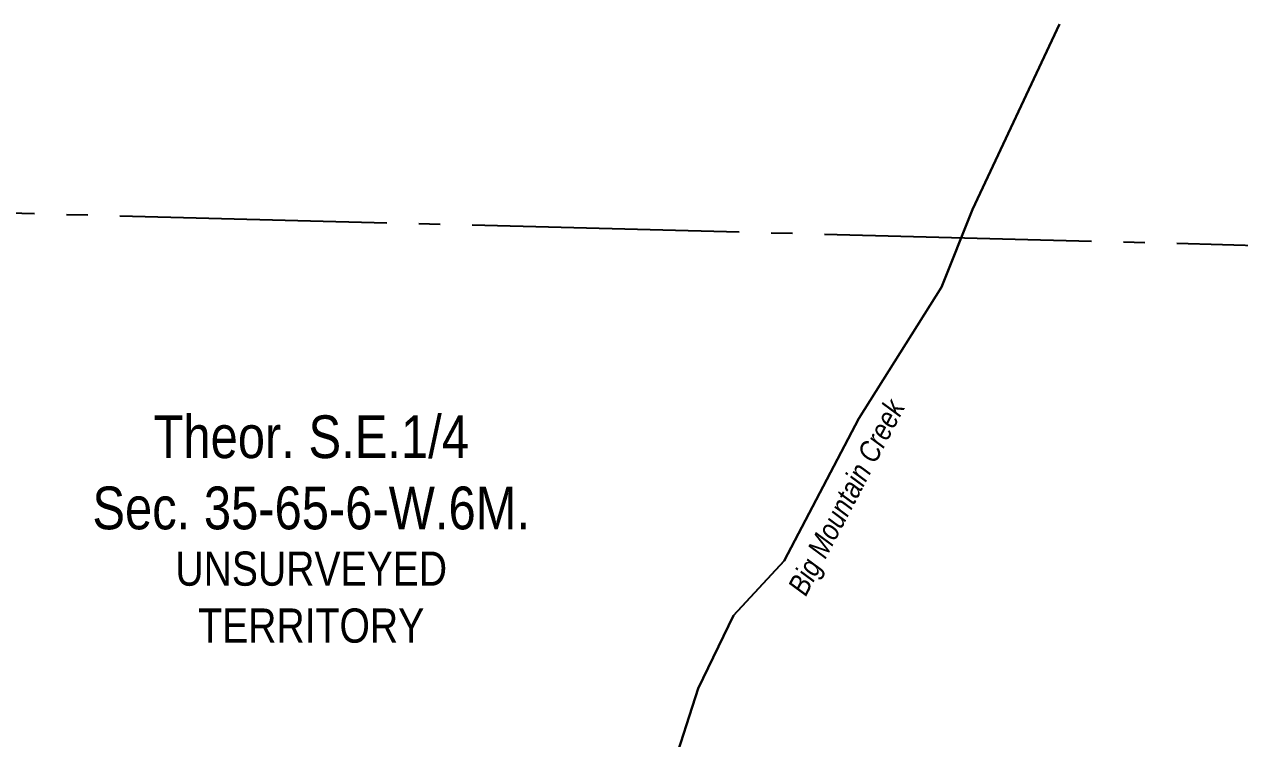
# Model space of a CAD drawing. Extents: x 383425 to 391668, y 6055101 to 6059545.
# Drawn here: x 384513 to 385082, y 6059172 to 6059507 of the extents above; entities that cross this region are included whole.
import ezdxf

# ---------------------------------------------------------------- set-up
doc = ezdxf.new("R2010")
doc.units = 0
doc.header["$LTSCALE"] = 5
doc.linetypes.add('foc-QUARTERLINE', pattern=[33, 25, -3, 2, -3])
for name, color, linetype in [('C-SYMBOL', 7, 'Continuous'), ('L-QSEC', 8, 'foc-QUARTERLINE'), ('L-UNS-T', 3, 'Continuous'), ('T-CREEK', 160, 'Continuous'), ('T-WATER-T', 170, 'Continuous')]:
    doc.layers.add(name, color=color, linetype=linetype)
doc.styles.add('175L', font='ARIALN.TTF', dxfattribs={"height": 20})
doc.styles.add('80CG', font='ARIALN.TTF', dxfattribs={"height": 10})
doc.styles.add('80L', font='ARIALN.TTF', dxfattribs={"height": 10})
doc.styles.add('foc-LtypeFont', font='ARIALN.TTF', dxfattribs={"height": 7.35})
doc.linetypes.add('foc-TOPO-flowdirection-NOLINE', pattern='A,0,[">",foc-LtypeFont,S=0.3,R=0,X=0,Y=-0.945],-20,[">",foc-LtypeFont,S=0.3,R=0,X=0,Y=-0.945],0', length=20)

msp = doc.modelspace()

# ---------------------------------------------------------------- linework, layer by layer
at = {"layer": 'L-QSEC'}
msp.add_line((384393.217, 6059421.414), (385160.06, 6059401.42), dxfattribs=at)
at = {"layer": 'T-CREEK', "flags": 128}
msp.add_lwpolyline([(384998.067, 6059506.715), (384957.346, 6059419.998), (384942.821, 6059383.647), (384904.082, 6059322.198), (384869.184, 6059255.599), (384845.4, 6059229.97), (384828.883, 6059195.883), (384816.584, 6059157.429), (384800.181, 6059123.337), (384749.019, 6059075.324), (384736.92, 6059052.16), (384733.886, 6059046.423), (384729.31, 6059043.696), (384725.715, 6059037.68), (384722.711, 6059031.632)], dxfattribs=at)
at = {"layer": 'T-CREEK', "linetype": 'foc-TOPO-flowdirection-NOLINE', "flags": 128}
msp.add_lwpolyline([(384722.711, 6059031.632), (384725.715, 6059037.68), (384729.31, 6059043.696), (384733.886, 6059046.423), (384736.92, 6059052.16), (384749.019, 6059075.324), (384800.181, 6059123.337), (384816.584, 6059157.429), (384828.883, 6059195.883), (384845.4, 6059229.97), (384869.184, 6059255.599), (384904.082, 6059322.198), (384942.821, 6059383.647), (384957.346, 6059419.998), (384998.067, 6059506.715)], dxfattribs=at)

# ---------------------------------------------------------------- texts
at = {"layer": 'C-SYMBOL', "color": 3, "insert": (384647.747, 6059323.689), "char_height": 19.99238, "width": 203.16486, "attachment_point": 2, "style": '175L'}
msp.add_mtext('Theor. S.E.1/4\\PSec. 35-65-6-W.6M.', dxfattribs=at)
at = {"layer": 'L-UNS-T', "color": 3, "insert": (384647.747, 6059238.53), "char_height": 15.9939, "attachment_point": 5, "style": '80L'}
msp.add_mtext_dynamic_manual_height_columns('UNSURVEYED TERRITORY', width=126.41375, gutter_width=47.5, heights=[0], dxfattribs=at)
at = {"layer": 'T-WATER-T', "insert": (384899.555, 6059284.745), "char_height": 9.99619, "width": 101.27559, "attachment_point": 5, "rotation": 62.34545, "style": '80CG'}
msp.add_mtext('{\\fArial Narrow|b0|i1|c0|p34;Big Mountain Creek}', dxfattribs=at)

doc.saveas('drawing.dxf')
